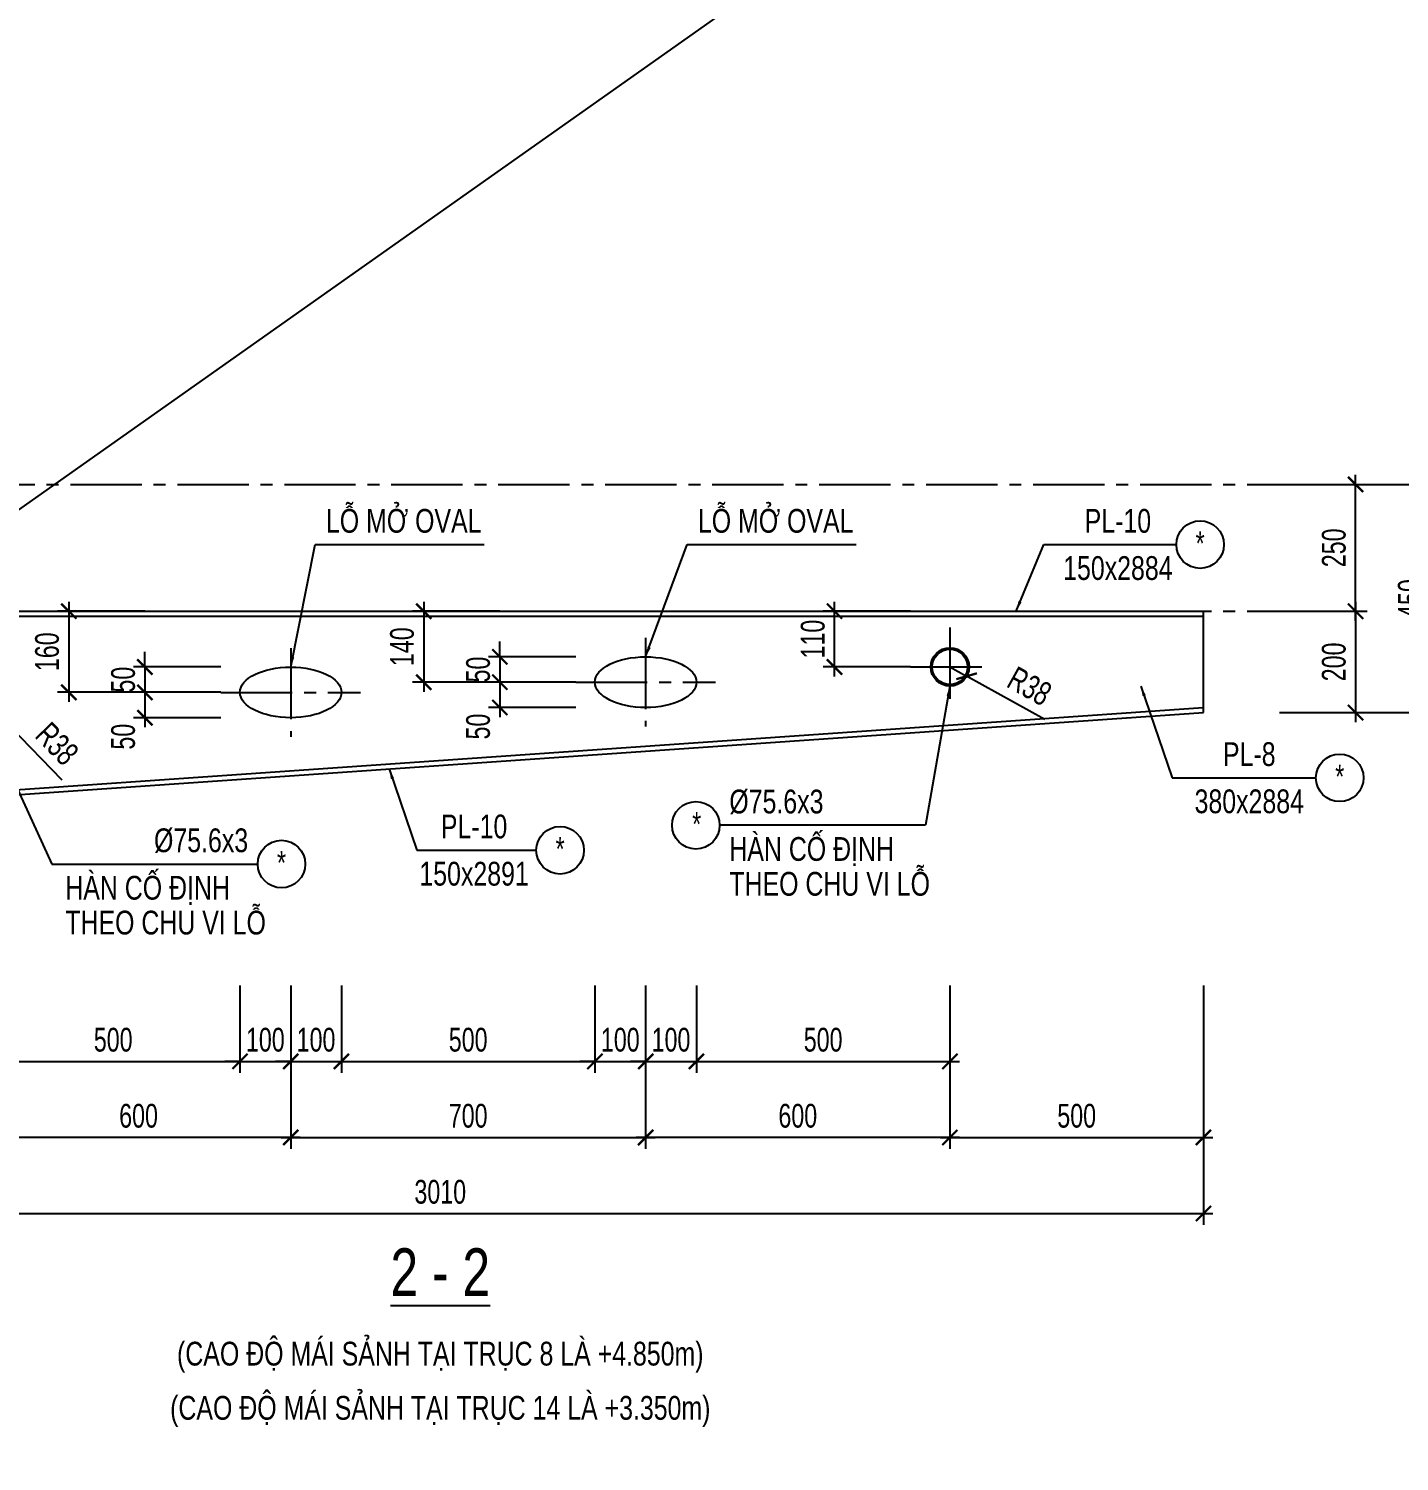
# Model space of a CAD drawing. Header units: millimetres. Extents: x 0 to 63075, y 0 to 44550.
# Drawn here: x 41773 to 52585, y 21943 to 33246 of the extents above; entities that cross this region are included whole.
import ezdxf
from ezdxf.enums import TextEntityAlignment as Align

# ---------------------------------------------------------------- set-up
doc = ezdxf.new("R2010")
doc.units = ezdxf.units.MM
doc.header["$LTSCALE"] = 250
doc.header["$MEASUREMENT"] = 0
doc.header["$PDMODE"] = 3
doc.linetypes.add('CENTER2', pattern=[1.125, 0.75, -0.125, 0.125, -0.125])
doc.layers.get('0').update_dxf_attribs({"linetype": 'CONTINUOUS'})
doc.layers.get('Defpoints').update_dxf_attribs({"linetype": 'CONTINUOUS'})
for name, color, linetype in [('CDC.01.AXIS', 160, 'CENTER2'), ('CDC.02.DIM', 1, 'CONTINUOUS'), ('CDC.03.BORDER', 3, 'CONTINUOUS'), ('CDC.06.TEXT', 2, 'CONTINUOUS'), ('CDC.11.NOTE', 8, 'CONTINUOUS'), ('CDC.14.STEELNUM', 9, 'CONTINUOUS'), ('KCS_TEXT', 2, 'CONTINUOUS')]:
    doc.layers.add(name, color=color, linetype=linetype)
doc.layers.add('KCS_Plotter', color=11, linetype='CONTINUOUS', plot=False)
doc.styles.add('ARIA', font='arial.ttf', dxfattribs={"width": 0.75})
doc.styles.add('ARIAL', font='arial.ttf', dxfattribs={"width": 0.6})
doc.styles.add('KCS_SMTEXT', font='arial.ttf', dxfattribs={"width": 0.7})
doc.styles.add('vnsimplexh', font='arial.ttf', dxfattribs={"width": 0.7})
doc.dimstyles.new('KCS_DIM50 SC10', dxfattribs={"dimscale": 50, "dimtxt": 2.5, "dimasz": 1.6, "dimexe": 1.2, "dimexo": 0, "dimgap": 1, "dimtad": 1, "dimdec": 0, "dimlfac": 0.1, "dimzin": 0, "dimdsep": 46, "dimtxsty": 'KCS_SMTEXT', "dimblk": 'ARCHTICK', "dimcen": 0, "dimdle": 1, "dimclrd": 1, "dimclre": 1, "dimclrt": 2, "dimadec": 0, "dimazin": 0, "dimtfac": 1, "dimtdec": 0, "dimtix": 1, "dimtmove": 2, "dimatfit": 3, "dimfxl": 1, "dimtolj": 1, "dimtzin": 0, "dimarcsym": 0})
doc.dimstyles.new('KCS_DIM75 SC4', dxfattribs={"dimscale": 75, "dimtxt": 2.5, "dimasz": 1.6, "dimexe": 1.2, "dimexo": 0, "dimgap": 1, "dimtad": 1, "dimdec": 0, "dimlfac": 0.25, "dimzin": 0, "dimdsep": 46, "dimtxsty": 'KCS_SMTEXT', "dimblk": 'ARCHTICK', "dimcen": 0, "dimdle": 1, "dimclrd": 256, "dimclre": 256, "dimclrt": 2, "dimadec": 0, "dimazin": 0, "dimtfac": 1, "dimtdec": 0, "dimtix": 1, "dimtmove": 2, "dimatfit": 3, "dimfxl": 1, "dimtolj": 1, "dimtzin": 0, "dimarcsym": 0})

# ---------------------------------------------------------------- blocks, each defined once
blk = doc.blocks.new('_ArchTick')
at = {"color": 0, "linetype": 'ByBlock', "const_width": 0.15}
blk.add_lwpolyline([(-0.5, -0.5), (0.5, 0.5)], dxfattribs=at)
blk = doc.blocks.new('*D126')
at = {"layer": 'CDC.02.DIM', "lineweight": -2, "transparency": 16777216}
for p, q in [((42690, 28210), (42690, 28330)), ((43290, 28210), (42600, 28210)), ((42690, 28210), (42690, 28010)), ((43290, 28010), (42600, 28010)), ((42690, 28010), (42690, 27890))]:
    blk.add_line(p, q, dxfattribs=at)
at = {"layer": 'Defpoints', "color": 0, "transparency": 16777216}
for p in [(43290, 28210), (42690, 28010), (43290, 28010)]:
    blk.add_point(p, dxfattribs=at)
at = {"layer": 'CDC.02.DIM', "lineweight": -2, "transparency": 16777216, "xscale": 120, "yscale": 120, "zscale": 120}
for p, rotation in [((42690, 28210), 270), ((42690, 28010), 90)]:
    blk.add_blockref('_ArchTick', p, dxfattribs=dict(at, rotation=rotation))
at = {"layer": 'CDC.02.DIM', "color": 2, "transparency": 16777216, "insert": (42519, 28110), "char_height": 187.5, "attachment_point": 5, "rotation": 90, "style": 'KCS_SMTEXT'}
blk.add_mtext('\\A1;50', dxfattribs=at)
blk = doc.blocks.new('*D127')
at = {"layer": 'CDC.02.DIM', "lineweight": -2, "transparency": 16777216}
for p, q in [((42690, 28085), (42690, 27735)), ((43290, 28010), (42600, 28010)), ((43290, 27810), (42600, 27810))]:
    blk.add_line(p, q, dxfattribs=at)
at = {"layer": 'Defpoints', "color": 0, "transparency": 16777216}
for p in [(43290, 28010), (42690, 27810), (43290, 27810)]:
    blk.add_point(p, dxfattribs=at)
at = {"layer": 'CDC.02.DIM', "lineweight": -2, "transparency": 16777216, "xscale": 120, "yscale": 120, "zscale": 120}
for p, rotation in [((42690, 28010), 90), ((42690, 27810), 270)]:
    blk.add_blockref('_ArchTick', p, dxfattribs=dict(at, rotation=rotation))
at = {"layer": 'CDC.02.DIM', "color": 2, "transparency": 16777216, "insert": (42519, 27660), "char_height": 187.5, "attachment_point": 5, "rotation": 90, "style": 'KCS_SMTEXT'}
blk.add_mtext('\\A1;50', dxfattribs=at)
blk = doc.blocks.new('*D129')
at = {"layer": 'CDC.02.DIM', "lineweight": -2, "transparency": 16777216}
for p, q in [((45490, 28290), (45490, 28410)), ((46090, 28290), (45400, 28290)), ((45490, 28290), (45490, 28090)), ((46090, 28090), (45400, 28090)), ((45490, 28090), (45490, 27970))]:
    blk.add_line(p, q, dxfattribs=at)
at = {"layer": 'Defpoints', "color": 0, "transparency": 16777216}
for p in [(46090, 28290, 0), (45490, 28090), (46090, 28090, 0)]:
    blk.add_point(p, dxfattribs=at)
at = {"layer": 'CDC.02.DIM', "lineweight": -2, "transparency": 16777216, "xscale": 120, "yscale": 120, "zscale": 120}
for p, rotation in [((45490, 28290), 270), ((45490, 28090), 90)]:
    blk.add_blockref('_ArchTick', p, dxfattribs=dict(at, rotation=rotation))
at = {"layer": 'CDC.02.DIM', "color": 2, "transparency": 16777216, "insert": (45319, 28190), "char_height": 187.5, "attachment_point": 5, "rotation": 90, "style": 'KCS_SMTEXT'}
blk.add_mtext('\\A1;50', dxfattribs=at)
blk = doc.blocks.new('*D130')
at = {"layer": 'CDC.02.DIM', "lineweight": -2, "transparency": 16777216}
for p, q in [((45490, 28165), (45490, 27815)), ((46090, 28090), (45400, 28090)), ((46090, 27890), (45400, 27890))]:
    blk.add_line(p, q, dxfattribs=at)
at = {"layer": 'Defpoints', "color": 0, "transparency": 16777216}
for p in [(46090, 28090, 0), (45490, 27890), (46090, 27890, 0)]:
    blk.add_point(p, dxfattribs=at)
at = {"layer": 'CDC.02.DIM', "lineweight": -2, "transparency": 16777216, "xscale": 120, "yscale": 120, "zscale": 120}
for p, rotation in [((45490, 28090), 90), ((45490, 27890), 270)]:
    blk.add_blockref('_ArchTick', p, dxfattribs=dict(at, rotation=rotation))
at = {"layer": 'CDC.02.DIM', "color": 2, "transparency": 16777216, "insert": (45319, 27740), "char_height": 187.5, "attachment_point": 5, "rotation": 90, "style": 'KCS_SMTEXT'}
blk.add_mtext('\\A1;50', dxfattribs=at)
blk = doc.blocks.new('*D131')
at = {"layer": 'CDC.02.DIM', "lineweight": -2, "transparency": 16777216}
for p, q in [((48130, 28135), (48130, 28725)), ((48730, 28650), (48040, 28650)), ((48730, 28210), (48040, 28210))]:
    blk.add_line(p, q, dxfattribs=at)
at = {"layer": 'Defpoints', "color": 0, "transparency": 16777216}
for p in [(48130, 28650), (48730, 28650, 0), (48730, 28210, 0)]:
    blk.add_point(p, dxfattribs=at)
at = {"layer": 'CDC.02.DIM', "lineweight": -2, "transparency": 16777216, "xscale": 120, "yscale": 120, "zscale": 120}
for p, rotation in [((48130, 28650), 90), ((48130, 28210), 270)]:
    blk.add_blockref('_ArchTick', p, dxfattribs=dict(at, rotation=rotation))
at = {"layer": 'CDC.02.DIM', "color": 2, "transparency": 16777216, "insert": (47959, 28430), "char_height": 187.5, "attachment_point": 5, "rotation": 90, "style": 'KCS_SMTEXT'}
blk.add_mtext('\\A1;110', dxfattribs=at)
blk = doc.blocks.new('*D132')
at = {"layer": 'CDC.02.DIM', "lineweight": -2, "transparency": 16777216}
for p in [(41440, 27930), (42037, 27318)]:
    blk.add_line(p, (41546, 27822), dxfattribs=at)
at = {"layer": 'Defpoints', "color": 0, "transparency": 16777216}
for p in [(41440, 27930, 0), (41546, 27822, 0)]:
    blk.add_point(p, dxfattribs=at)
at = {"layer": 'CDC.02.DIM', "lineweight": -2, "transparency": 16777216, "xscale": 120, "yscale": 120, "zscale": 120, "rotation": 134.2791879352745}
blk.add_blockref('_ArchTick', (41546, 27822), dxfattribs=at)
at = {"layer": 'CDC.02.DIM', "color": 2, "transparency": 16777216, "insert": (41997, 27604), "char_height": 187.5, "attachment_point": 5, "rotation": 314.2792, "style": 'KCS_SMTEXT'}
blk.add_mtext('\\A1;R38', dxfattribs=at)
blk = doc.blocks.new('*D133')
at = {"layer": 'CDC.02.DIM', "lineweight": -2, "transparency": 16777216}
for p in [(49040, 28210), (49788, 27796)]:
    blk.add_line(p, (49172, 28137), dxfattribs=at)
at = {"layer": 'Defpoints', "color": 0, "transparency": 16777216}
for p in [(49040, 28210, 0), (49172, 28137, 0)]:
    blk.add_point(p, dxfattribs=at)
at = {"layer": 'CDC.02.DIM', "lineweight": -2, "transparency": 16777216, "xscale": 120, "yscale": 120, "zscale": 120, "rotation": 150.9761001076731}
blk.add_blockref('_ArchTick', (49172, 28137), dxfattribs=at)
at = {"layer": 'CDC.02.DIM', "color": 2, "transparency": 16777216, "insert": (49668, 28058), "char_height": 187.5, "attachment_point": 5, "rotation": 330.9761, "style": 'KCS_SMTEXT'}
blk.add_mtext('\\A1;R38', dxfattribs=at)
blk = doc.blocks.new('*D136')
at = {"layer": 'CDC.02.DIM', "lineweight": -2, "transparency": 16777216}
for p, q in [((41440, 25698), (41440, 25008)), ((43440, 25698), (43440, 25008)), ((41365, 25098), (43515, 25098))]:
    blk.add_line(p, q, dxfattribs=at)
at = {"layer": 'Defpoints', "color": 0, "transparency": 16777216}
for p in [(41440, 25698, 0), (43440, 25698, 0), (43440, 25098)]:
    blk.add_point(p, dxfattribs=at)
at = {"layer": 'CDC.02.DIM', "lineweight": -2, "transparency": 16777216, "xscale": 120, "yscale": 120, "zscale": 120, "rotation": 180}
blk.add_blockref('_ArchTick', (41440, 25098), dxfattribs=at)
at = {"layer": 'CDC.02.DIM', "lineweight": -2, "transparency": 16777216, "xscale": 120, "yscale": 120, "zscale": 120}
blk.add_blockref('_ArchTick', (43440, 25098), dxfattribs=at)
at = {"layer": 'CDC.02.DIM', "color": 2, "transparency": 16777216, "insert": (42440, 25268), "char_height": 187.5, "attachment_point": 5, "style": 'KCS_SMTEXT'}
blk.add_mtext('\\A1;500', dxfattribs=at)
blk = doc.blocks.new('*D137')
at = {"layer": 'CDC.02.DIM', "lineweight": -2, "transparency": 16777216}
for p, q in [((39000, 25698), (39000, 23808)), ((51040, 25698), (51040, 23808)), ((38925, 23898), (51115, 23898))]:
    blk.add_line(p, q, dxfattribs=at)
at = {"layer": 'Defpoints', "color": 0, "transparency": 16777216}
for p in [(39000, 25698, 0), (51040, 25698, 0), (51040, 23898)]:
    blk.add_point(p, dxfattribs=at)
at = {"layer": 'CDC.02.DIM', "lineweight": -2, "transparency": 16777216, "xscale": 120, "yscale": 120, "zscale": 120, "rotation": 180}
blk.add_blockref('_ArchTick', (39000, 23898), dxfattribs=at)
at = {"layer": 'CDC.02.DIM', "lineweight": -2, "transparency": 16777216, "xscale": 120, "yscale": 120, "zscale": 120}
blk.add_blockref('_ArchTick', (51040, 23898), dxfattribs=at)
at = {"layer": 'CDC.02.DIM', "color": 2, "transparency": 16777216, "insert": (45020, 24068), "char_height": 187.5, "attachment_point": 5, "style": 'KCS_SMTEXT'}
blk.add_mtext('\\A1;3010', dxfattribs=at)
blk = doc.blocks.new('*D138')
at = {"layer": 'CDC.02.DIM', "lineweight": -2, "transparency": 16777216}
for p, q in [((49040, 25698), (49040, 24408)), ((51040, 25698), (51040, 24408)), ((48965, 24498), (51115, 24498))]:
    blk.add_line(p, q, dxfattribs=at)
at = {"layer": 'Defpoints', "color": 0, "transparency": 16777216}
for p in [(49040, 25698, 0), (51040, 25698, 0), (51040, 24498)]:
    blk.add_point(p, dxfattribs=at)
at = {"layer": 'CDC.02.DIM', "lineweight": -2, "transparency": 16777216, "xscale": 120, "yscale": 120, "zscale": 120, "rotation": 180}
blk.add_blockref('_ArchTick', (49040, 24498), dxfattribs=at)
at = {"layer": 'CDC.02.DIM', "lineweight": -2, "transparency": 16777216, "xscale": 120, "yscale": 120, "zscale": 120}
blk.add_blockref('_ArchTick', (51040, 24498), dxfattribs=at)
at = {"layer": 'CDC.02.DIM', "color": 2, "transparency": 16777216, "insert": (50040, 24668), "char_height": 187.5, "attachment_point": 5, "style": 'KCS_SMTEXT'}
blk.add_mtext('\\A1;500', dxfattribs=at)
blk = doc.blocks.new('*D139')
at = {"layer": 'CDC.02.DIM', "lineweight": -2, "transparency": 16777216}
for p, q in [((47040, 25698), (47040, 25008)), ((49040, 25698), (49040, 25008)), ((46965, 25098), (49115, 25098))]:
    blk.add_line(p, q, dxfattribs=at)
at = {"layer": 'Defpoints', "color": 0, "transparency": 16777216}
for p in [(47040, 25698, 0), (49040, 25698, 0), (49040, 25098)]:
    blk.add_point(p, dxfattribs=at)
at = {"layer": 'CDC.02.DIM', "lineweight": -2, "transparency": 16777216, "xscale": 120, "yscale": 120, "zscale": 120, "rotation": 180}
blk.add_blockref('_ArchTick', (47040, 25098), dxfattribs=at)
at = {"layer": 'CDC.02.DIM', "lineweight": -2, "transparency": 16777216, "xscale": 120, "yscale": 120, "zscale": 120}
blk.add_blockref('_ArchTick', (49040, 25098), dxfattribs=at)
at = {"layer": 'CDC.02.DIM', "color": 2, "transparency": 16777216, "insert": (48040, 25268), "char_height": 187.5, "attachment_point": 5, "style": 'KCS_SMTEXT'}
blk.add_mtext('\\A1;500', dxfattribs=at)
blk = doc.blocks.new('*D140')
at = {"layer": 'CDC.02.DIM', "lineweight": -2, "transparency": 16777216}
for p, q in [((44240, 25698), (44240, 25008)), ((46240, 25698), (46240, 25008)), ((44165, 25098), (46315, 25098))]:
    blk.add_line(p, q, dxfattribs=at)
at = {"layer": 'Defpoints', "color": 0, "transparency": 16777216}
for p in [(44240, 25698, 0), (46240, 25698, 0), (46240, 25098)]:
    blk.add_point(p, dxfattribs=at)
at = {"layer": 'CDC.02.DIM', "lineweight": -2, "transparency": 16777216, "xscale": 120, "yscale": 120, "zscale": 120, "rotation": 180}
blk.add_blockref('_ArchTick', (44240, 25098), dxfattribs=at)
at = {"layer": 'CDC.02.DIM', "lineweight": -2, "transparency": 16777216, "xscale": 120, "yscale": 120, "zscale": 120}
blk.add_blockref('_ArchTick', (46240, 25098), dxfattribs=at)
at = {"layer": 'CDC.02.DIM', "color": 2, "transparency": 16777216, "insert": (45240, 25268), "char_height": 187.5, "attachment_point": 5, "style": 'KCS_SMTEXT'}
blk.add_mtext('\\A1;500', dxfattribs=at)
blk = doc.blocks.new('*D142')
at = {"layer": 'CDC.02.DIM', "lineweight": -2, "transparency": 16777216}
for p, q in [((43440, 25698), (43440, 25008)), ((43840, 25698), (43840, 25008)), ((43440, 25098), (43320, 25098)), ((43440, 25098), (43840, 25098)), ((43840, 25098), (43960, 25098))]:
    blk.add_line(p, q, dxfattribs=at)
at = {"layer": 'Defpoints', "color": 0, "transparency": 16777216}
for p in [(43440, 25698), (43840, 25698), (43840, 25098)]:
    blk.add_point(p, dxfattribs=at)
at = {"layer": 'CDC.02.DIM', "lineweight": -2, "transparency": 16777216, "xscale": 120, "yscale": 120, "zscale": 120}
blk.add_blockref('_ArchTick', (43440, 25098), dxfattribs=at)
at = {"layer": 'CDC.02.DIM', "lineweight": -2, "transparency": 16777216, "xscale": 120, "yscale": 120, "zscale": 120, "rotation": 180}
blk.add_blockref('_ArchTick', (43840, 25098), dxfattribs=at)
at = {"layer": 'CDC.02.DIM', "color": 2, "transparency": 16777216, "insert": (43640, 25268), "char_height": 187.5, "attachment_point": 5, "style": 'KCS_SMTEXT'}
blk.add_mtext('\\A1;100', dxfattribs=at)
blk = doc.blocks.new('*D143')
at = {"layer": 'CDC.02.DIM', "lineweight": -2, "transparency": 16777216}
for p, q in [((43840, 25698), (43840, 25008)), ((44240, 25698), (44240, 25008)), ((43840, 25098), (43720, 25098)), ((43840, 25098), (44240, 25098)), ((44240, 25098), (44360, 25098))]:
    blk.add_line(p, q, dxfattribs=at)
at = {"layer": 'Defpoints', "color": 0, "transparency": 16777216}
for p in [(43840, 25698), (44240, 25698), (44240, 25098)]:
    blk.add_point(p, dxfattribs=at)
at = {"layer": 'CDC.02.DIM', "lineweight": -2, "transparency": 16777216, "xscale": 120, "yscale": 120, "zscale": 120}
blk.add_blockref('_ArchTick', (43840, 25098), dxfattribs=at)
at = {"layer": 'CDC.02.DIM', "lineweight": -2, "transparency": 16777216, "xscale": 120, "yscale": 120, "zscale": 120, "rotation": 180}
blk.add_blockref('_ArchTick', (44240, 25098), dxfattribs=at)
at = {"layer": 'CDC.02.DIM', "color": 2, "transparency": 16777216, "insert": (44040, 25268), "char_height": 187.5, "attachment_point": 5, "style": 'KCS_SMTEXT'}
blk.add_mtext('\\A1;100', dxfattribs=at)
blk = doc.blocks.new('*D144')
at = {"layer": 'CDC.02.DIM', "lineweight": -2, "transparency": 16777216}
for p, q in [((46240, 25698), (46240, 25008)), ((46640, 25698), (46640, 25008)), ((46240, 25098), (46120, 25098)), ((46240, 25098), (46640, 25098)), ((46640, 25098), (46760, 25098))]:
    blk.add_line(p, q, dxfattribs=at)
at = {"layer": 'Defpoints', "color": 0, "transparency": 16777216}
for p in [(46240, 25698), (46640, 25698), (46640, 25098)]:
    blk.add_point(p, dxfattribs=at)
at = {"layer": 'CDC.02.DIM', "lineweight": -2, "transparency": 16777216, "xscale": 120, "yscale": 120, "zscale": 120}
blk.add_blockref('_ArchTick', (46240, 25098), dxfattribs=at)
at = {"layer": 'CDC.02.DIM', "lineweight": -2, "transparency": 16777216, "xscale": 120, "yscale": 120, "zscale": 120, "rotation": 180}
blk.add_blockref('_ArchTick', (46640, 25098), dxfattribs=at)
at = {"layer": 'CDC.02.DIM', "color": 2, "transparency": 16777216, "insert": (46440, 25268), "char_height": 187.5, "attachment_point": 5, "style": 'KCS_SMTEXT'}
blk.add_mtext('\\A1;100', dxfattribs=at)
blk = doc.blocks.new('*D145')
at = {"layer": 'CDC.02.DIM', "lineweight": -2, "transparency": 16777216}
for p, q in [((46640, 25698), (46640, 25008)), ((47040, 25698), (47040, 25008)), ((46640, 25098), (46520, 25098)), ((46640, 25098), (47040, 25098)), ((47040, 25098), (47160, 25098))]:
    blk.add_line(p, q, dxfattribs=at)
at = {"layer": 'Defpoints', "color": 0, "transparency": 16777216}
for p in [(46640, 25698), (47040, 25698), (47040, 25098)]:
    blk.add_point(p, dxfattribs=at)
at = {"layer": 'CDC.02.DIM', "lineweight": -2, "transparency": 16777216, "xscale": 120, "yscale": 120, "zscale": 120}
blk.add_blockref('_ArchTick', (46640, 25098), dxfattribs=at)
at = {"layer": 'CDC.02.DIM', "lineweight": -2, "transparency": 16777216, "xscale": 120, "yscale": 120, "zscale": 120, "rotation": 180}
blk.add_blockref('_ArchTick', (47040, 25098), dxfattribs=at)
at = {"layer": 'CDC.02.DIM', "color": 2, "transparency": 16777216, "insert": (46840, 25268), "char_height": 187.5, "attachment_point": 5, "style": 'KCS_SMTEXT'}
blk.add_mtext('\\A1;100', dxfattribs=at)
blk = doc.blocks.new('*D147')
at = {"layer": 'CDC.02.DIM', "lineweight": -2, "transparency": 16777216}
for p, q in [((41440, 25698), (41440, 24408)), ((43840, 25698), (43840, 24408)), ((43915, 24498), (41365, 24498))]:
    blk.add_line(p, q, dxfattribs=at)
at = {"layer": 'Defpoints', "color": 0, "transparency": 16777216}
for p in [(41440, 25698, 0), (43840, 25698, 0), (41440, 24498)]:
    blk.add_point(p, dxfattribs=at)
at = {"layer": 'CDC.02.DIM', "lineweight": -2, "transparency": 16777216, "xscale": 120, "yscale": 120, "zscale": 120, "rotation": 180}
blk.add_blockref('_ArchTick', (41440, 24498), dxfattribs=at)
at = {"layer": 'CDC.02.DIM', "lineweight": -2, "transparency": 16777216, "xscale": 120, "yscale": 120, "zscale": 120}
blk.add_blockref('_ArchTick', (43840, 24498), dxfattribs=at)
at = {"layer": 'CDC.02.DIM', "color": 2, "transparency": 16777216, "insert": (42640, 24668), "char_height": 187.5, "attachment_point": 5, "style": 'KCS_SMTEXT'}
blk.add_mtext('\\A1;600', dxfattribs=at)
blk = doc.blocks.new('*D148')
at = {"layer": 'CDC.02.DIM', "lineweight": -2, "transparency": 16777216}
for p, q in [((43840, 25698), (43840, 24408)), ((46640, 25698), (46640, 24408)), ((43765, 24498), (46715, 24498))]:
    blk.add_line(p, q, dxfattribs=at)
at = {"layer": 'Defpoints', "color": 0, "transparency": 16777216}
for p in [(43840, 25698, 0), (46640, 25698, 0), (46640, 24498)]:
    blk.add_point(p, dxfattribs=at)
at = {"layer": 'CDC.02.DIM', "lineweight": -2, "transparency": 16777216, "xscale": 120, "yscale": 120, "zscale": 120, "rotation": 180}
blk.add_blockref('_ArchTick', (43840, 24498), dxfattribs=at)
at = {"layer": 'CDC.02.DIM', "lineweight": -2, "transparency": 16777216, "xscale": 120, "yscale": 120, "zscale": 120}
blk.add_blockref('_ArchTick', (46640, 24498), dxfattribs=at)
at = {"layer": 'CDC.02.DIM', "color": 2, "transparency": 16777216, "insert": (45240, 24668), "char_height": 187.5, "attachment_point": 5, "style": 'KCS_SMTEXT'}
blk.add_mtext('\\A1;700', dxfattribs=at)
blk = doc.blocks.new('*D149')
at = {"layer": 'CDC.02.DIM', "lineweight": -2, "transparency": 16777216}
for p, q in [((46640, 25698), (46640, 24408)), ((49040, 25698), (49040, 24408)), ((49115, 24498), (46565, 24498))]:
    blk.add_line(p, q, dxfattribs=at)
at = {"layer": 'Defpoints', "color": 0, "transparency": 16777216}
for p in [(46640, 25698, 0), (49040, 25698, 0), (46640, 24498)]:
    blk.add_point(p, dxfattribs=at)
at = {"layer": 'CDC.02.DIM', "lineweight": -2, "transparency": 16777216, "xscale": 120, "yscale": 120, "zscale": 120, "rotation": 180}
blk.add_blockref('_ArchTick', (46640, 24498), dxfattribs=at)
at = {"layer": 'CDC.02.DIM', "lineweight": -2, "transparency": 16777216, "xscale": 120, "yscale": 120, "zscale": 120}
blk.add_blockref('_ArchTick', (49040, 24498), dxfattribs=at)
at = {"layer": 'CDC.02.DIM', "color": 2, "transparency": 16777216, "insert": (47840, 24668), "char_height": 187.5, "attachment_point": 5, "style": 'KCS_SMTEXT'}
blk.add_mtext('\\A1;600', dxfattribs=at)
blk = doc.blocks.new('*D151')
at = {"layer": 'CDC.02.DIM', "lineweight": -2, "transparency": 16777216}
for p, q in [((52240, 28725), (52240, 27775)), ((51640, 28650), (52330, 28650)), ((51640, 27850), (52330, 27850))]:
    blk.add_line(p, q, dxfattribs=at)
at = {"layer": 'Defpoints', "color": 0, "transparency": 16777216}
for p in [(51640, 28650), (51640, 27850), (52240, 27850)]:
    blk.add_point(p, dxfattribs=at)
at = {"layer": 'CDC.02.DIM', "lineweight": -2, "transparency": 16777216, "xscale": 120, "yscale": 120, "zscale": 120}
for p, rotation in [((52240, 28650), 90), ((52240, 27850), 270)]:
    blk.add_blockref('_ArchTick', p, dxfattribs=dict(at, rotation=rotation))
at = {"layer": 'CDC.02.DIM', "color": 2, "transparency": 16777216, "insert": (52069, 28250), "char_height": 187.5, "attachment_point": 5, "rotation": 90, "style": 'KCS_SMTEXT'}
blk.add_mtext('\\A1;200', dxfattribs=at)
blk = doc.blocks.new('*D152')
at = {"layer": 'CDC.02.DIM', "lineweight": -2, "transparency": 16777216}
for p, q in [((51640, 29650), (52330, 29650)), ((52240, 28575), (52240, 29725)), ((51640, 28650), (52330, 28650))]:
    blk.add_line(p, q, dxfattribs=at)
at = {"layer": 'Defpoints', "color": 0, "transparency": 16777216}
for p in [(51640, 29650), (52240, 29650), (51640, 28650)]:
    blk.add_point(p, dxfattribs=at)
at = {"layer": 'CDC.02.DIM', "lineweight": -2, "transparency": 16777216, "xscale": 120, "yscale": 120, "zscale": 120}
for p, rotation in [((52240, 29650), 90), ((52240, 28650), 270)]:
    blk.add_blockref('_ArchTick', p, dxfattribs=dict(at, rotation=rotation))
at = {"layer": 'CDC.02.DIM', "color": 2, "transparency": 16777216, "insert": (52069, 29150), "char_height": 187.5, "attachment_point": 5, "rotation": 90, "style": 'KCS_SMTEXT'}
blk.add_mtext('\\A1;250', dxfattribs=at)
blk = doc.blocks.new('*D153')
at = {"layer": 'CDC.02.DIM', "lineweight": -2, "transparency": 16777216}
for p, q in [((52240, 29650), (52930, 29650)), ((52840, 29725), (52840, 27775)), ((52240, 27850), (52930, 27850))]:
    blk.add_line(p, q, dxfattribs=at)
at = {"layer": 'Defpoints', "color": 0, "transparency": 16777216}
for p in [(52240, 29650), (52240, 27850), (52840, 27850)]:
    blk.add_point(p, dxfattribs=at)
at = {"layer": 'CDC.02.DIM', "lineweight": -2, "transparency": 16777216, "xscale": 120, "yscale": 120, "zscale": 120}
for p, rotation in [((52840, 29650), 90), ((52840, 27850), 270)]:
    blk.add_blockref('_ArchTick', p, dxfattribs=dict(at, rotation=rotation))
at = {"layer": 'CDC.02.DIM', "color": 2, "transparency": 16777216, "insert": (52669, 28750), "char_height": 187.5, "attachment_point": 5, "rotation": 90, "style": 'KCS_SMTEXT'}
blk.add_mtext('\\A1;450', dxfattribs=at)
blk = doc.blocks.new('*D238')
at = {"layer": 'CDC.02.DIM', "lineweight": -2, "transparency": 16777216}
for p, q in [((42090, 28725), (42090, 27935)), ((42690, 28650), (42000, 28650)), ((42690, 28010), (42000, 28010))]:
    blk.add_line(p, q, dxfattribs=at)
at = {"layer": 'Defpoints', "color": 0, "transparency": 16777216}
for p in [(42690, 28650, 0), (42090, 28010), (42690, 28010)]:
    blk.add_point(p, dxfattribs=at)
at = {"layer": 'CDC.02.DIM', "lineweight": -2, "transparency": 16777216, "xscale": 120, "yscale": 120, "zscale": 120}
for p, rotation in [((42090, 28650), 90), ((42090, 28010), 270)]:
    blk.add_blockref('_ArchTick', p, dxfattribs=dict(at, rotation=rotation))
at = {"layer": 'CDC.02.DIM', "color": 2, "transparency": 16777216, "insert": (41919, 28330), "char_height": 187.5, "attachment_point": 5, "rotation": 90, "style": 'KCS_SMTEXT'}
blk.add_mtext('\\A1;160', dxfattribs=at)
blk = doc.blocks.new('*D239')
at = {"layer": 'CDC.02.DIM', "lineweight": -2, "transparency": 16777216}
for p, q in [((44890, 28725), (44890, 28015)), ((45490, 28650), (44800, 28650)), ((45490, 28090), (44800, 28090))]:
    blk.add_line(p, q, dxfattribs=at)
at = {"layer": 'Defpoints', "color": 0, "transparency": 16777216}
for p in [(45490, 28650, 0), (44890, 28090), (45490, 28090)]:
    blk.add_point(p, dxfattribs=at)
at = {"layer": 'CDC.02.DIM', "lineweight": -2, "transparency": 16777216, "xscale": 120, "yscale": 120, "zscale": 120}
for p, rotation in [((44890, 28650), 90), ((44890, 28090), 270)]:
    blk.add_blockref('_ArchTick', p, dxfattribs=dict(at, rotation=rotation))
at = {"layer": 'CDC.02.DIM', "color": 2, "transparency": 16777216, "insert": (44719, 28370), "char_height": 187.5, "attachment_point": 5, "rotation": 90, "style": 'KCS_SMTEXT'}
blk.add_mtext('\\A1;140', dxfattribs=at)

msp = doc.modelspace()

# ---------------------------------------------------------------- linework, layer by layer
at = {"layer": 'CDC.01.AXIS', "ltscale": 3}
for p, q in [((37040.1, 29650.5, 0), (51640.1, 29650.5, 0)), ((37040.1, 28650.5, 0), (51640.1, 28650.5, 0)), ((49040.1, 28520.5, 0), (49040.1, 27900.5, 0)), ((46640.1, 28440.1, 0), (46640.1, 27740.1, 0)), ((43840.1, 28359.6, 0), (43840.1, 27659.6, 0)), ((48730.1, 28210.5, 0), (49350.1, 28210.5, 0)), ((46090.1, 28090.1, 0), (47190.1, 28090.1, 0)), ((43290.1, 28009.6, 0), (44390.1, 28009.6, 0))]:
    msp.add_line(p, q, dxfattribs=at)
at = {"layer": 'CDC.03.BORDER', "ltscale": 800}
for p, q in [((39504.1, 28650.5, 0), (51040.1, 28650.5, 0)), ((39504.1, 28610.5, 0), (51040.1, 28610.5, 0)), ((51040.1, 27850.5, 0), (51040.1, 28650.5, 0)), ((39504.1, 27091.7, 0), (51037.7, 27890.4, 0)), ((39504.1, 27051.6, 0), (51040.1, 27850.5, 0))]:
    msp.add_line(p, q, dxfattribs=at)
for radius in [151.2, 139.2]:
    msp.add_circle((49040.1, 28210.5, 0), radius, dxfattribs=at)
for centre in [(46640.1, 28090.1), (43840.1, 28009.6)]:
    msp.add_ellipse(centre, major_axis=(400, 0), ratio=0.5, dxfattribs=at)
at = {"layer": 'CDC.14.STEELNUM'}
for centre in [(51013.8, 29175.6, 0), (52115, 27335.1), (47036.2, 26961, 0), (45965.2, 26764), (43767.7, 26655.1)]:
    msp.add_circle(centre, 187.5, dxfattribs=at)
at = {"layer": 'KCS_Plotter'}
msp.add_line((0, 0), (63075, 44550), dxfattribs=at)

# ---------------------------------------------------------------- texts
at = {"layer": 'CDC.06.TEXT', "style": 'ARIAL', "width": 0.75}
msp.add_text('%%U2 - 2', height=375, dxfattribs=at).set_placement((45020.1, 23435.6, 0), align=Align.MIDDLE_CENTER)
at = {"layer": 'CDC.06.TEXT', "style": 'vnsimplexh', "width": 0.75}
for s, p in [('(CAO ĐỘ MÁI SẢNH TẠI TRỤC 8 LÀ +4.850m)', (45020.1, 22698.5)), ('(CAO ĐỘ MÁI SẢNH TẠI TRỤC 14 LÀ +3.350m)', (45020.1, 22270.9))]:
    msp.add_text(s, height=187.5, dxfattribs=at).set_placement(p, align=Align.CENTER)
at = {"layer": 'CDC.14.STEELNUM', "style": 'KCS_SMTEXT', "width": 0.7}
for p in [(51013.8, 29091.9, 0), (52115, 27251.4), (47042.7, 26877.3, 0), (45965.2, 26680.3), (43767.7, 26571.4)]:
    msp.add_text('*', height=187.5, dxfattribs=at).set_placement(p, align=Align.CENTER)
at = {"layer": 'KCS_TEXT', "style": 'ARIA', "width": 0.75}
for s, rotation, p in [('LỖ MỞ OVAL', 360, (44118.1, 29269.3, 0)), ('LỖ MỞ OVAL', 360, (47052.3, 29269.3, 0)), ('%%C75.6x3 ', 0, (47300.1, 27054.7, 0)), ('%%C75.6x3 ', 360, (42762, 26748.8)), ('HÀN CỐ ĐỊNH', 360, (47300.1, 26680.4, 0)), ('HÀN CỐ ĐỊNH', 0, (42062.1, 26374.5)), ('THEO CHU VI LỖ', 360, (47300.1, 26405.4, 0)), ('THEO CHU VI LỖ', 0, (42062.1, 26099.5))]:
    msp.add_text(s, height=187.5, rotation=rotation, dxfattribs=at).set_placement(p)
for s, rotation, p in [('PL-10', 360, (50364.9, 29269.3, 0)), ('150x2884', 0, (50364.9, 28896.8, 0)), ('PL-8', 360, (51401.3, 27428.8)), ('380x2884', 0, (51401.3, 27056.3)), ('PL-10', 360, (45286.7, 26857.7)), ('150x2891', 0, (45286.7, 26485.2))]:
    msp.add_text(s, height=187.5, rotation=rotation, dxfattribs=at).set_placement(p, align=Align.CENTER)

# ---------------------------------------------------------------- dimensions: what is measured, and where the dimension line sits
at = {"layer": 'CDC.02.DIM'}
for base, p1, p2, angle, picture, middle in [((52240.1, 29650.5, 0), (51640.1, 28650.5, 0), (51640.1, 29650.5, 0), 90, '*D152', (52069.4, 29150.5, 0)), ((52840.1, 27850.5, 0), (52240.1, 29650.5, 0), (52240.1, 27850.5, 0), 90, '*D153', (52669.4, 28750.5, 0)), ((42090.1, 28009.6, 0), (42690.1, 28650.5, 0), (42690.1, 28009.6, 0), 90, '*D238', (41919.4, 28330, 0)), ((44890.1, 28090.1, 0), (45490.1, 28650.5, 0), (45490.1, 28090.1, 0), 90, '*D239', (44719.4, 28370.3, 0)), ((48130.1, 28650.5, 0), (48730.1, 28210.5, 0), (48730.1, 28650.5, 0), 90, '*D131', (47959.4, 28430.5, 0)), ((52240.1, 27850.5, 0), (51640.1, 28650.5, 0), (51640.1, 27850.5, 0), 90, '*D151', (52069.4, 28250.5, 0)), ((45490.1, 28090.1, 0), (46090.1, 28290.1, 0), (46090.1, 28090.1, 0), 90, '*D129', (45319.4, 28190.1, 0)), ((42690.1, 28009.6, 0), (43290.1, 28209.6, 0), (43290.1, 28009.6, 0), 90, '*D126', (42519.4, 28109.6, 0)), ((41440.1, 24497.6, 0), (43840.1, 25697.6, 0), (41440.1, 25697.6, 0), 180, '*D147', (42640.1, 24668.3, 0)), ((46640.1, 24497.6, 0), (49040.1, 25697.6, 0), (46640.1, 25697.6, 0), 180, '*D149', (47840.1, 24668.3, 0))]:
    dim = msp.add_linear_dim(base=base, p1=p1, p2=p2, angle=angle, dimstyle='KCS_DIM75 SC4', dxfattribs=at)
    dim.commit()
    dim.dimension.update_dxf_attribs({"geometry": picture, "text_midpoint": middle})
for center, mpoint, picture, middle in [((49040.1, 28210.5, 0), (49172.3, 28137.1, 0), '*D133', (49667.8, 28057.5)), ((41440.1, 27930.5, 0), (41545.6, 27822.2, 0), '*D132', (41997.4, 27603.6))]:
    dim = msp.add_radius_dim(center=center, mpoint=mpoint, dimstyle='KCS_DIM75 SC4', dxfattribs=at)
    dim.commit()
    dim.dimension.update_dxf_attribs({"geometry": picture, "text_midpoint": middle})
for base, p1, p2, picture, middle in [((45490.1, 27890.1, 0), (46090.1, 28090.1, 0), (46090.1, 27890.1, 0), '*D130', (45319.4, 27740.1, 0)), ((42690.1, 27809.6, 0), (43290.1, 28009.6, 0), (43290.1, 27809.6, 0), '*D127', (42519.4, 27659.6, 0))]:
    dim = msp.add_linear_dim(base=base, p1=p1, p2=p2, angle=90, dimstyle='KCS_DIM75 SC4', dxfattribs=at)
    dim.commit()
    dim.dimension.update_dxf_attribs({"geometry": picture, "text_midpoint": middle, "dimtype": 160})
for base, p1, p2, picture, middle in [((51040.1, 23897.6, 0), (39000.1, 25697.6, 0), (51040.1, 25697.6, 0), '*D137', (45020.1, 24068.4, 0)), ((43440.1, 25097.6, 0), (41440.1, 25697.6, 0), (43440.1, 25697.6, 0), '*D136', (42440.1, 25268.3, 0)), ((43840.1, 25097.6, 0), (43440.1, 25697.6, 0), (43840.1, 25697.6, 0), '*D142', (43640.1, 25268.3, 0)), ((44240.1, 25097.6, 0), (43840.1, 25697.6, 0), (44240.1, 25697.6, 0), '*D143', (44040.1, 25268.3, 0)), ((46640.1, 24497.6, 0), (43840.1, 25697.6, 0), (46640.1, 25697.6, 0), '*D148', (45240.1, 24668.3, 0)), ((46240.1, 25097.6, 0), (44240.1, 25697.6, 0), (46240.1, 25697.6, 0), '*D140', (45240.1, 25268.3, 0)), ((46640.1, 25097.6, 0), (46240.1, 25697.6, 0), (46640.1, 25697.6, 0), '*D144', (46440.1, 25268.3, 0)), ((47040.1, 25097.6, 0), (46640.1, 25697.6, 0), (47040.1, 25697.6, 0), '*D145', (46840.1, 25268.3, 0)), ((49040.1, 25097.6, 0), (47040.1, 25697.6, 0), (49040.1, 25697.6, 0), '*D139', (48040.1, 25268.3, 0)), ((51040.1, 24497.6, 0), (49040.1, 25697.6, 0), (51040.1, 25697.6, 0), '*D138', (50040.1, 24668.3, 0))]:
    dim = msp.add_linear_dim(base=base, p1=p1, p2=p2, dimstyle='KCS_DIM75 SC4', dxfattribs=at)
    dim.commit()
    dim.dimension.update_dxf_attribs({"geometry": picture, "text_midpoint": middle})

# ---------------------------------------------------------------- leaders
at = {"layer": 'CDC.11.NOTE'}
for points in [[(43840.1, 28209.6, 0), (44032.2, 29175.6, 0), (45365.2, 29175.6, 0)], [(46640.1, 28290.1, 0), (46966.4, 29175.6, 0), (48299.4, 29175.6, 0)], [(49562.4, 28650.5, 0), (49780.2, 29175.6, 0), (50826.3, 29175.6, 0)], [(49040.1, 28059.3, 0), (48848.6, 26961, 0), (47223.7, 26961, 0)], [(50546.6, 28059.3), (50792.6, 27335.1), (51927.5, 27335.1)], [(41440.1, 27779.3), (41955.2, 26655.1), (43580.2, 26655.1)], [(44617.3, 27405.1), (44835.1, 26764), (45777.7, 26764)]]:
    msp.add_leader(points, dimstyle='KCS_DIM50 SC10', dxfattribs=at)

doc.saveas('drawing.dxf')
